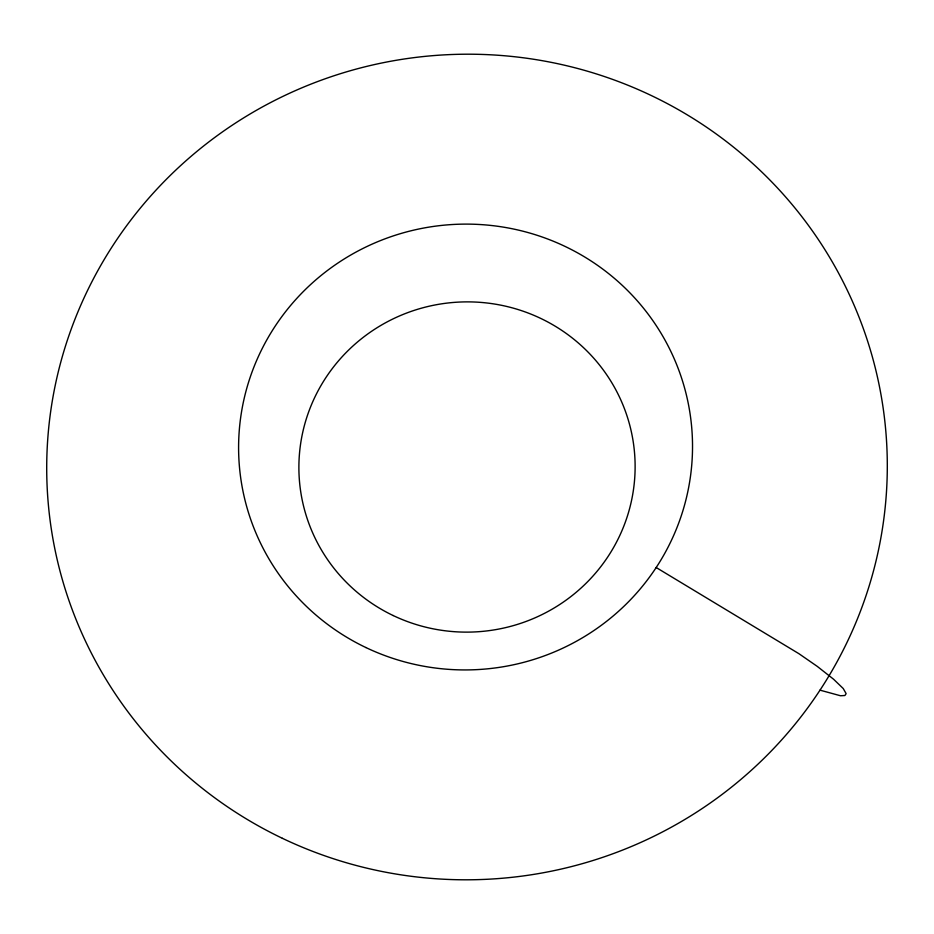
<?xml version="1.0" encoding="UTF-8"?>
<svg xmlns="http://www.w3.org/2000/svg" width="934" height="934" viewBox="0 0 934 934"><rect width="100%" height="100%" fill="white"/><g stroke="black" fill="none" stroke-linecap="round" stroke-linejoin="round"><path stroke-width="1.4" d="M819.994 690.156L840.518 695.76L844.908 695.503L846.134 693.635L843.239 688.533L833.455 679.123L817.262 666.386L798.92 653.695L656.182 567.522M365.871 647.531A226.985 222.887 -4.1 0 0 691.989 431.111A226.985 222.887 -4.1 0 0 338.832 262.419A226.985 222.887 -4.1 0 0 365.871 647.531M282.383 838.312A420.335 412.758 -4.1 0 0 886.308 437.532A420.335 412.758 -4.1 0 0 232.309 125.156A420.335 412.758 -4.1 0 0 282.383 838.312M393.156 615.529A168.132 165.108 -4.1 0 0 634.723 455.208A168.132 165.108 -4.1 0 0 373.121 330.262A168.132 165.108 -4.1 0 0 393.156 615.529"/></g></svg>
